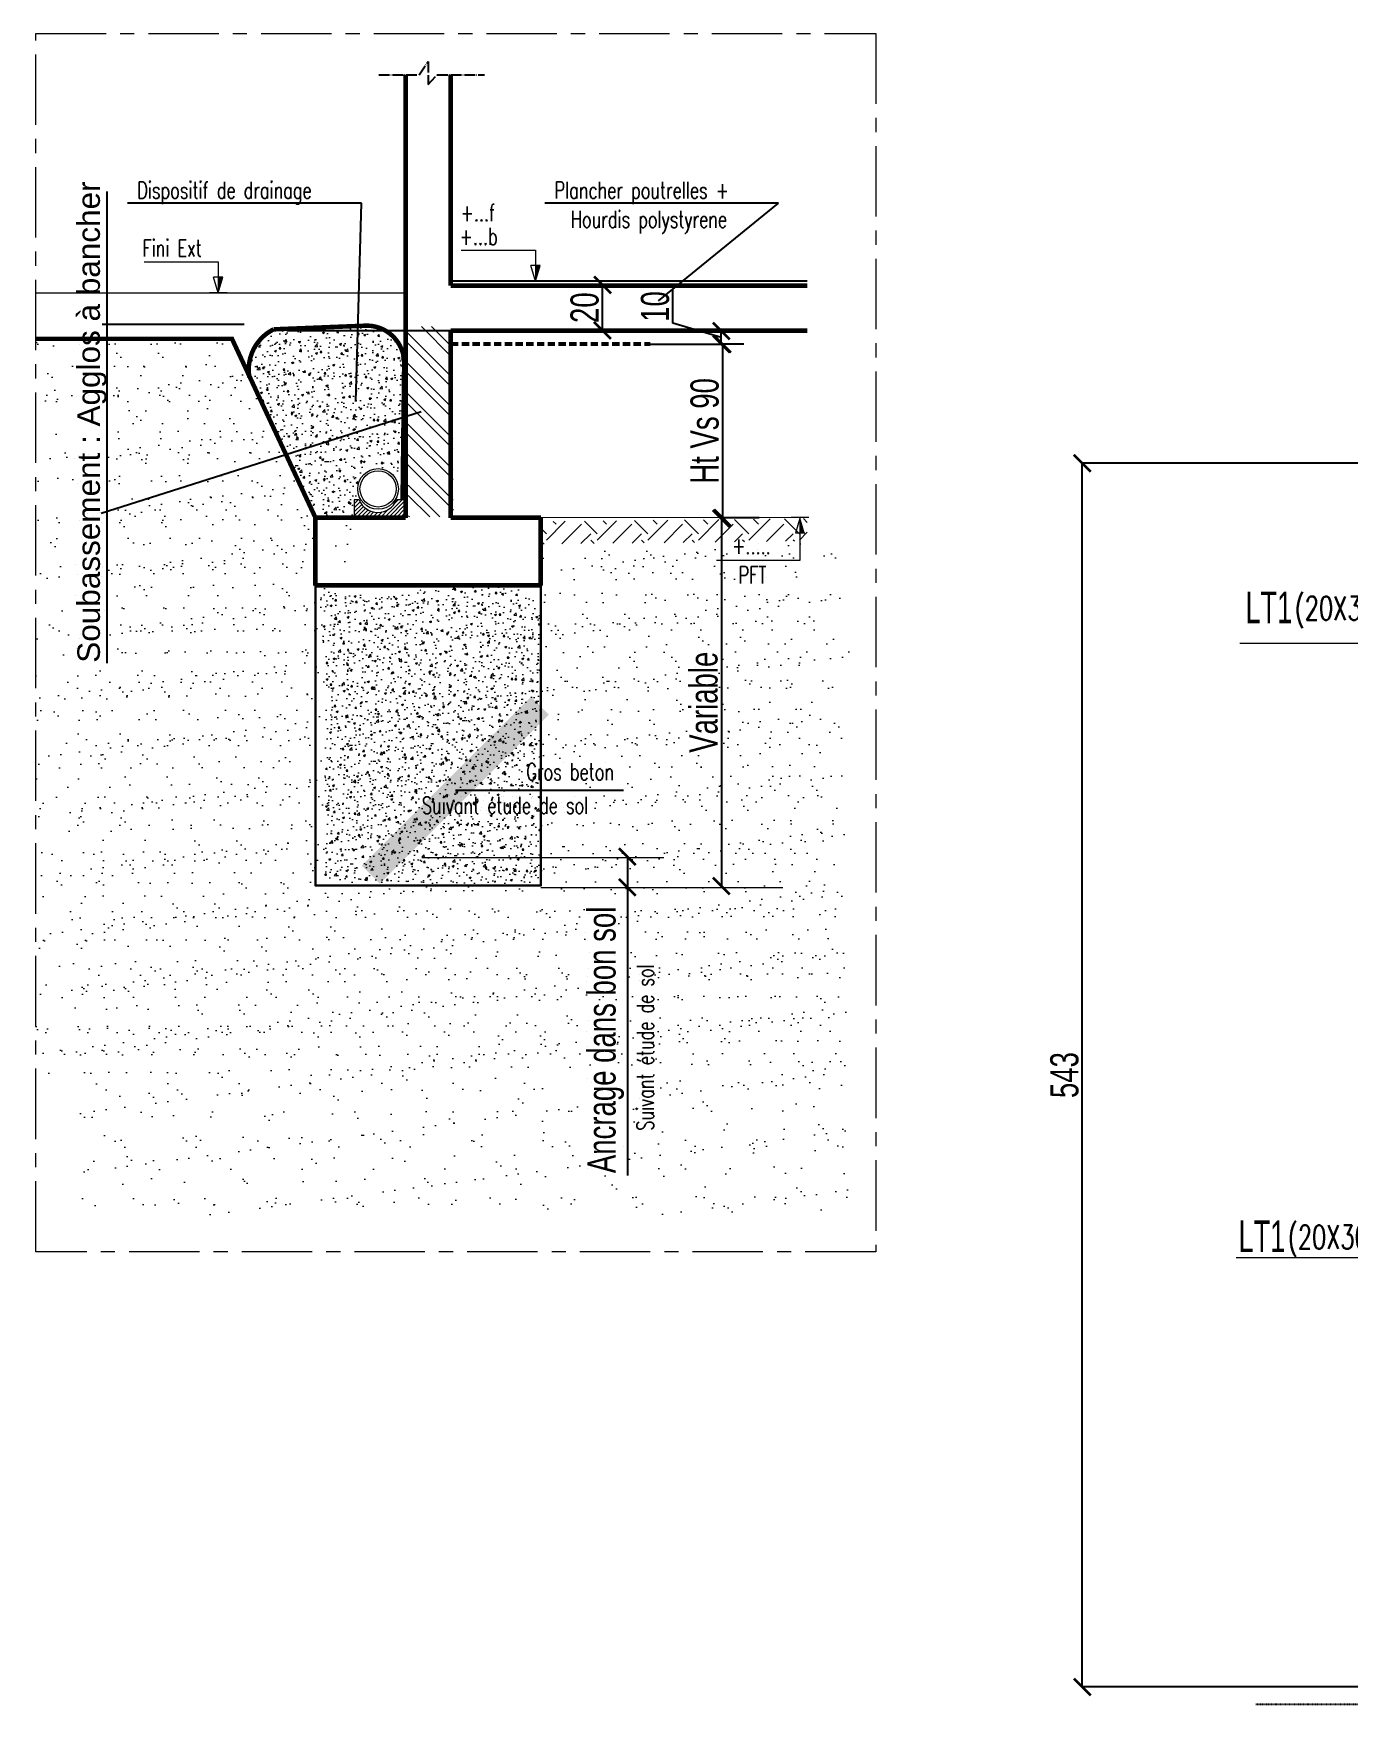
# Model space of a CAD drawing. Header units: metres. Extents: x -12536 to 12621, y -17191 to 9596.
# Drawn here: x -2876 to -2293, y -2717 to -1975 of the extents above; entities that cross this region are included whole.
import ezdxf
from ezdxf.enums import TextEntityAlignment as Align

# ---------------------------------------------------------------- set-up
doc = ezdxf.new("R2010")
doc.units = ezdxf.units.M
doc.header["$MEASUREMENT"] = 0
doc.header["$PDMODE"] = 2
doc.header["$PDSIZE"] = 0.25
for name, pattern in [('2007-10_08_CENTER', [100, 62.5, -12.5, 12.5, -12.5]), ('ACAD_ISO04W100', [30, 24, -3, 0, -3]), ('AXES', [2, 1.25, -0.25, 0.25, -0.25]), ('Cache (2)', [0.2, 0.1, -0.1]), ('CACHE2', [4.7625, 3.175, -1.5875])]:
    doc.linetypes.add(name, pattern=pattern)
for name, color, linetype in [('AXE COUPURE', 1, 'ACAD_ISO04W100'), ('B-HATCH-RELEVE', 7, 'Continuous'), ('Cotations', 7, 'Continuous')]:
    doc.layers.add(name, color=color, linetype=linetype)
for name, color, linetype, lineweight in [('B-ARMA-TEXTE', 3, 'Continuous', 18), ('B-AXE', 1, 'AXES', 13), ('B-CAC', 5, 'CACHE2', 9), ('B-COT', 1, 'Continuous', 18), ('B-DALLE', 5, 'Continuous', 25), ('B-HAC', 8, 'Continuous', 9), ('B-HACH', 8, 'Continuous', 9), ('B-TEXT-LINTEAU', 3, 'Continuous', 30), ('B-titre linteau', 7, 'Continuous', 40), ('B-TXT', 3, 'Continuous', 30), ('B-VOILE-BA', 7, 'Continuous', 60), ('COTATION', 1, 'Continuous', 18)]:
    doc.layers.add(name, color=color, linetype=linetype, lineweight=lineweight)
doc.styles.add('Arial Narrow', font='ARIALN.TTF', dxfattribs={"width": 0.5})
doc.styles.add('Arial3', font='arial.ttf', dxfattribs={"height": 0.1})
doc.styles.add('TEXTE', font='arial.ttf', dxfattribs={"width": 0.7})
doc.styles.add('TEXTE100', font='romans.shx', dxfattribs={"width": 0.7, "height": 0.3})
doc.styles.add('TEXTE25', font='romans.shx', dxfattribs={"width": 0.7, "height": 0.075})
doc.styles.add('TEXTE50', font='romans.shx', dxfattribs={"width": 0.7, "height": 0.15})
doc.dimstyles.new('COT 50', dxfattribs={"dimscale": 0.05, "dimtxt": 250, "dimasz": 150, "dimexe": 1, "dimexo": 2, "dimgap": 30, "dimtad": 1, "dimdec": 1, "dimrnd": 0.5, "dimzin": 12, "dimdsep": 46, "dimtxsty": 'TEXTE', "dimblk1": 'ARCHTICK', "dimblk2": 'ARCHTICK', "dimsah": 1, "dimcen": 0, "dimdle": 1.5, "dimclrd": 1, "dimclre": 1, "dimclrt": 3, "dimadec": 0, "dimazin": 0, "dimtfac": 1, "dimtdec": 1, "dimtmove": 0, "dimatfit": 3, "dimldrblk": 'ARCHTICK', "dimfxl": 1, "dimtolj": 1, "dimtzin": 0, "dimarcsym": 0})
doc.dimstyles.new('COT25CM', dxfattribs={"dimscale": 0.005, "dimtxt": 12.5, "dimasz": 7.5, "dimexe": 5, "dimexo": 10, "dimgap": 1.5, "dimtad": 1, "dimdec": 1, "dimlfac": 100, "dimrnd": 0.5, "dimzin": 12, "dimdsep": 46, "dimtxsty": 'TEXTE', "dimblk1": 'ARCHTICK', "dimblk2": 'ARCHTICK', "dimsah": 1, "dimcen": 0, "dimdle": 4, "dimclrd": 1, "dimclre": 1, "dimclrt": 3, "dimadec": 0, "dimazin": 0, "dimtfac": 1, "dimtdec": 1, "dimtmove": 1, "dimatfit": 3, "dimldrblk": 'ARCHTICK', "dimfxl": 1, "dimtolj": 1, "dimtzin": 0, "dimarcsym": 0})

# ---------------------------------------------------------------- blocks, each defined once
blk = doc.blocks.new('niv00')
at = {"layer": 'B-COT'}
for p, q in [((481926.262, -520782.891), (481926.92, -520782.891)), ((481926.92, -520782.891), (481926.92, -520783.165)), ((481926.92, -520783.165), (481926.879, -520783.028)), ((481926.962, -520783.028), (481926.879, -520783.028)), ((481926.92, -520783.165), (481926.962, -520783.028)), ((481926.999, -520783.165), (481926.842, -520783.165))]:
    blk.add_line(p, q, dxfattribs=at)
blk.add_solid([(481926.962, -520783.028), (481926.92, -520783.028), (481926.92, -520783.165)], dxfattribs=at)
blk = doc.blocks.new('_ArchTick')
at = {"color": 0, "linetype": 'ByBlock', "const_width": 0.15}
blk.add_lwpolyline([(-0.5, -0.5), (0.5, 0.5)], dxfattribs=at)
blk = doc.blocks.new('REREHY')
at = {"layer": 'AXE COUPURE', "ltscale": 2}
for p, q in [((2402.8, 4406.6), (2582.4, 4406.6)), ((2661.4, 4406.6), (2872.6, 4406.6))]:
    blk.add_line(p, q, dxfattribs=at)
blk.add_lwpolyline([(2582.4, 4406.6), (2622.4, 4466), (2622.4, 4364.2), (2661.4, 4406.6)], dxfattribs=at)
blk = doc.blocks.new('ET44Y')
at = {"layer": 'B-COT'}
for p, q in [((63420.1, 22255.2), (63341.3, 22255.2)), ((63380.7, 22257), (63359.9, 22186.6)), ((63380.7, 22066.4), (63380.7, 22246.6)), ((63401.5, 22186.6), (63359.9, 22186.6)), ((63009.2, 22066.4), (63380.7, 22066.4))]:
    blk.add_line(p, q, dxfattribs=at)
blk.add_solid([(63401.5, 22186.6), (63380.7, 22186.6), (63380.7, 22257)], dxfattribs=at)
blk = doc.blocks.new('rezgrtgr')
at = {"layer": 'B-COT'}
h = blk.add_hatch(dxfattribs=at)
h.set_pattern_fill('ANSI31', color=256, scale=100, style=0)
h.set_pattern_definition([(45, (2527790.318, 1903842.406), (-8.838834765, 8.838834765), [])])
h.paths.add_polyline_path([(68600.1, 22059.9), (68560.2, 22059.9, -0.664786), (68393.9, 22059.9), (68372.5, 22059.9), (68372.5, 21980.9), (68600.1, 21980.9)])
for p, q in [((68393.9, 22059.9, 0), (68372.5, 22059.9, 0)), ((68372.5, 22059.9, 0), (68372.5, 21980.9, 0)), ((68600.1, 22059.9, 0), (68560.2, 22059.9, 0))]:
    blk.add_line(p, q, dxfattribs=at)
for radius in [90.2, 80.2]:
    blk.add_circle((68477.8, 22108.6, 0), radius, dxfattribs=at)
blk.add_arc((68477, 22094.8, 0), 90.2, 202.76916, 337.23084, dxfattribs=at)
blk = doc.blocks.new('*D1915')
at = {"layer": 'B-HATCH-RELEVE', "color": 1, "lineweight": -2, "transparency": 16777216}
for p, q in [((-2561.15, -2113.01), (-2570.66, -2113.01)), ((-2570.61, -2112.93), (-2570.61, -2190.14)), ((-2554.4, -2190.07), (-2570.66, -2190.07))]:
    blk.add_line(p, q, dxfattribs=at)
at = {"layer": 'Defpoints', "color": 0, "transparency": 16777216}
for p in [(-2561.05, -2113.01, 0), (-2570.61, -2190.07), (-2554.3, -2190.07, 0)]:
    blk.add_point(p, dxfattribs=at)
at = {"layer": 'B-HATCH-RELEVE', "color": 1, "lineweight": -2, "transparency": 16777216, "xscale": 7.5, "yscale": 7.5, "zscale": 7.5}
for p, rotation in [((-2570.61, -2113.01), 90), ((-2570.61, -2190.07), 270)]:
    blk.add_blockref('_ArchTick', p, dxfattribs=dict(at, rotation=rotation))
at = {"layer": 'B-HATCH-RELEVE', "color": 3, "transparency": 16777216, "insert": (-2578.49, -2151.54), "char_height": 12.5, "attachment_point": 5, "rotation": 90, "style": 'TEXTE'}
blk.add_mtext('\\A1;Ht Vs 90', dxfattribs=at)
blk = doc.blocks.new('*D1922')
at = {"layer": 'B-HATCH-RELEVE', "color": 1, "lineweight": -2, "transparency": 16777216}
for p, q in [((-2191.77, -2165.86), (-2411.03, -2165.86)), ((-2410.98, -2708.94), (-2410.98, -2165.78)), ((-2191.77, -2708.87), (-2411.03, -2708.87))]:
    blk.add_line(p, q, dxfattribs=at)
at = {"layer": 'Defpoints', "color": 0, "transparency": 16777216}
for p in [(-2410.98, -2165.86), (-2191.67, -2165.86), (-2191.67, -2708.87)]:
    blk.add_point(p, dxfattribs=at)
at = {"layer": 'B-HATCH-RELEVE', "color": 1, "lineweight": -2, "transparency": 16777216, "xscale": 7.5, "yscale": 7.5, "zscale": 7.5}
for p, rotation in [((-2410.98, -2165.86), 90), ((-2410.98, -2708.87), 270)]:
    blk.add_blockref('_ArchTick', p, dxfattribs=dict(at, rotation=rotation))
at = {"layer": 'B-HATCH-RELEVE', "color": 3, "transparency": 16777216, "insert": (-2418.87, -2437.36), "char_height": 12.5, "attachment_point": 5, "rotation": 90, "style": 'TEXTE'}
blk.add_mtext('\\A1;543', dxfattribs=at)
blk = doc.blocks.new('*D1909')
at = {"layer": 'B-HATCH-RELEVE', "color": 1, "lineweight": -2, "transparency": 16777216}
for p, q in [((-2623.96, -2086.78), (-2623.91, -2086.78)), ((-2623.86, -2107.03), (-2623.86, -2086.7)), ((-2763.97, -2106.95), (-2623.81, -2106.95))]:
    blk.add_line(p, q, dxfattribs=at)
at = {"layer": 'Defpoints', "color": 0, "transparency": 16777216}
for p in [(-2623.86, -2086.78), (-2623.86, -2086.78), (-2764.07, -2106.95)]:
    blk.add_point(p, dxfattribs=at)
at = {"layer": 'B-HATCH-RELEVE', "color": 1, "lineweight": -2, "transparency": 16777216, "xscale": 7.5, "yscale": 7.5, "zscale": 7.5}
for p, rotation in [((-2623.86, -2086.78), 90), ((-2623.86, -2106.95), 270)]:
    blk.add_blockref('_ArchTick', p, dxfattribs=dict(at, rotation=rotation))
at = {"layer": 'B-HATCH-RELEVE', "color": 3, "transparency": 16777216, "insert": (-2631.74, -2096.86), "char_height": 12.5, "attachment_point": 5, "rotation": 90, "style": 'TEXTE'}
blk.add_mtext('\\A1;20', dxfattribs=at)
blk = doc.blocks.new('*D1910')
at = {"layer": 'B-HATCH-RELEVE', "color": 1, "lineweight": -2, "transparency": 16777216}
for p, q in [((-2592.59, -2103.68), (-2592.59, -2089)), ((-2571.15, -2110.11), (-2592.59, -2103.68)), ((-2602.98, -2113.01), (-2571.1, -2113.01)), ((-2571.25, -2107.22), (-2571.2, -2107.22)), ((-2571.15, -2113.09), (-2571.15, -2107.14))]:
    blk.add_line(p, q, dxfattribs=at)
at = {"layer": 'Defpoints', "color": 0, "transparency": 16777216}
for p in [(-2603.08, -2113.01), (-2571.15, -2107.22), (-2571.15, -2107.22)]:
    blk.add_point(p, dxfattribs=at)
at = {"layer": 'B-HATCH-RELEVE', "color": 1, "lineweight": -2, "transparency": 16777216, "xscale": 7.5, "yscale": 7.5, "zscale": 7.5}
for p, rotation in [((-2571.15, -2107.22), 90), ((-2571.15, -2113.01), 270)]:
    blk.add_blockref('_ArchTick', p, dxfattribs=dict(at, rotation=rotation))
at = {"layer": 'B-HATCH-RELEVE', "color": 3, "transparency": 16777216, "insert": (-2600.48, -2096.34), "char_height": 12.5, "attachment_point": 5, "rotation": 90, "style": 'TEXTE'}
blk.add_mtext('\\A1;10', dxfattribs=at)
blk = doc.blocks.new('*D1911')
at = {"layer": 'B-HATCH-RELEVE', "color": 1, "linetype": 'ByBlock', "lineweight": -2, "transparency": 16777216}
for p, q in [((-2571.13, -2190.43), (-2571.18, -2190.43)), ((-2571.13, -2190.35), (-2571.13, -2353.52)), ((-2571.13, -2353.45), (-2571.18, -2353.45))]:
    blk.add_line(p, q, dxfattribs=at)
at = {"layer": 'Defpoints', "color": 0, "transparency": 16777216}
for p in [(-2571, -2190.43), (-2571.13, -2353.45), (-2571, -2353.45)]:
    blk.add_point(p, dxfattribs=at)
at = {"layer": 'B-HATCH-RELEVE', "color": 1, "lineweight": -2, "transparency": 16777216, "xscale": 7.5, "yscale": 7.5, "zscale": 7.5}
for p, rotation in [((-2571.13, -2190.43), 90), ((-2571.13, -2353.45), 270)]:
    blk.add_blockref('_ArchTick', p, dxfattribs=dict(at, rotation=rotation))
at = {"layer": 'B-HATCH-RELEVE', "color": 3, "transparency": 16777216, "insert": (-2578.98, -2271.94), "char_height": 12.5, "attachment_point": 5, "rotation": 90, "style": 'TEXTE'}
blk.add_mtext('\\A1;Variable', dxfattribs=at)
blk = doc.blocks.new('*D1946')
at = {"layer": 'B-TXT', "color": 1, "linetype": 'ByBlock', "lineweight": -2, "transparency": 16777216}
for p, q in [((-2612.82, -2340.45), (-2612.88, -2340.45)), ((-2612.83, -2340.38), (-2612.83, -2354.05)), ((-2612.82, -2354.05), (-2612.88, -2354.05)), ((-2612.83, -2354.05), (-2612.83, -2481.94))]:
    blk.add_line(p, q, dxfattribs=at)
at = {"layer": 'Defpoints', "color": 0, "transparency": 16777216}
for p in [(-2612.69, -2340.45), (-2612.83, -2354.05), (-2612.69, -2354.05)]:
    blk.add_point(p, dxfattribs=at)
at = {"layer": 'B-TXT', "color": 1, "lineweight": -2, "transparency": 16777216, "xscale": 7.5, "yscale": 7.5, "zscale": 7.5}
for p, rotation in [((-2612.83, -2340.45), 90), ((-2612.83, -2354.05), 270)]:
    blk.add_blockref('_ArchTick', p, dxfattribs=dict(at, rotation=rotation))
at = {"layer": 'B-TXT', "color": 3, "transparency": 16777216, "insert": (-2622.42, -2421.75), "char_height": 12.5, "attachment_point": 5, "rotation": 90, "style": 'TEXTE'}
blk.add_mtext('\\A1;Ancrage dans bon sol', dxfattribs=at)

msp = doc.modelspace()

# ---------------------------------------------------------------- hatches: boundary and pattern name
at = {"layer": 'B-HAC'}
h = msp.add_hatch(dxfattribs=at)
h.set_pattern_fill('ANSI32', color=1, angle=-90)
h.set_pattern_definition([(315, (89394.155, 60818.097), (6.7351921, 6.7351921), []), (315, (89394.155, 60813.607), (6.7351921, 6.7351921), [])])
h.paths.add_polyline_path([(-2690.752, -2105.376), (-2710.751, -2105.105), (-2709.994, -2189.695), (-2689.994, -2189.695)])
at = {"layer": 'B-HACH'}
h = msp.add_hatch(dxfattribs=at)
h.set_pattern_fill('AR-CONC', color=256, scale=0.05)
h.set_pattern_definition([(50, (-3431.161, -2451.7755), (9.10923, -0.796954), [0.9525, -10.4775]), (355, (-3431.161, -2451.7755), (-1.76217, 9.55284), [0.762, -8.38203]), (100.4514, (-3430.402, -2451.842), (7.34706, 8.75589), [0.8095, -8.90451]), (46.1842, (-3431.161, -2449.236), (13.55395, -2.10212), [1.42875, -15.71625]), (96.6356, (-3430.031, -2449.411), (11.8702, 12.3713), [1.21425, -13.35678]), (351.1842, (-3431.161, -2449.236), (11.8702, 12.3713), [1.143, -12.57299]), (21, (-3429.891, -2449.8705), (7.58072, -5.11326), [0.9525, -10.4775]), (326, (-3429.891, -2449.8705), (3.0901, 9.2094), [0.762, -8.382]), (71.4514, (-3429.259, -2450.297), (10.67082, 4.09614), [0.8095, -8.9045]), (37.5, (-3431.1608, -2451.7755), (0.15443, 4.227752), [0, -8.2804, 0, -8.509, 0, -8.41375]), (7.5, (-3431.161, -2451.7755), (3.340983, 5.00903), [0, -4.8514, 0, -8.0899, 0, -3.20675]), (327.5, (-3433.993, -2451.7755), (6.77953, -0.286437), [0, -3.175, 0, -9.906, 0, -13.1445]), (317.5, (-3435.263, -2451.7755), (7.40646, 1.271325), [0, -4.1275, 0, -6.5786, 0, -9.3345])])
h.paths.add_polyline_path([(-2733.961, -2190.065), (-2733.961, -2182.163), (-2731.823, -2182.163), (-2733.243, -2176.123), (-2730.968, -2172.327), (-2729.14, -2165.527), (-2722.139, -2168.363), (-2715.179, -2170.426), (-2713.486, -2170.928), (-2712.012, -2119.036), (-2716.387, -2110.02), (-2726.639, -2104.935), (-2769.268, -2107.276), (-2774.86, -2110.105), (-2780.071, -2118.921), (-2780.071, -2127.061), (-2751.199, -2190.065)])
h = msp.add_hatch(dxfattribs=at)
h.set_pattern_fill('AR-SAND', color=256, scale=0.4)
h.set_pattern_definition([(37.5, (-9571.21, -4388.154), (-0.640013, 19.57653), [0, -15.4432, 0, -17.272, 0, -16.51]), (7.5, (-9571.21, -4388.154), (17.98093, 28.673), [0, -8.3312, 0, -13.9192, 0, -5.334]), (327.5, (-9583.707, -4388.154), (31.639695, 0.057487), [0, -5.08, 0, -18.288, 0, -23.876]), (317.5, (-9583.707, -4388.154), (30.54226, 8.91717), [0, -2.54, 0, -11.9888, 0, -13.716])])
h.paths.add_polyline_path([(-2725.173, -2220.065), (-2725.173, -2261.414), (-2675.173, -2261.414), (-2675.173, -2220.065), (-2651.199, -2220.065), (-2651.199, -2201.439), (-2532.997, -2201.439), (-2516.753, -2437.288), (-2875.339, -2437.288), (-2875.339, -2110.711), (-2788.236, -2110.711), (-2751.199, -2190.065), (-2751.199, -2220.065)])
h = msp.add_hatch(dxfattribs=at)
h.set_pattern_fill('AR-SAND', color=256, scale=0.4)
h.set_pattern_definition([(37.5, (-9552.608, -4388.154), (-0.640013, 19.57653), [0, -15.4432, 0, -17.272, 0, -16.51]), (7.5, (-9552.608, -4388.154), (17.98093, 28.673), [0, -8.3312, 0, -13.9192, 0, -5.334]), (327.5, (-9565.104, -4388.154), (31.639695, 0.057487), [0, -5.08, 0, -18.288, 0, -23.876]), (317.5, (-9565.104, -4388.154), (30.54226, 8.91717), [0, -2.54, 0, -11.9888, 0, -13.716])])
h.paths.add_polyline_path([(-2706.57, -2220.065), (-2706.57, -2261.414), (-2656.57, -2261.414), (-2656.57, -2220.065), (-2632.596, -2220.065), (-2632.596, -2201.439), (-2514.395, -2201.439), (-2514.628, -2499.711), (-2856.97, -2499.711), (-2856.736, -2110.711), (-2769.633, -2110.711), (-2732.596, -2190.065), (-2732.596, -2220.065)])
at = {"layer": 'B-HACH', "linetype": 'Cache (2)'}
h = msp.add_hatch(dxfattribs=at)
h.set_pattern_fill('EARTH', color=256, scale=2.5, angle=45, style=0)
h.set_pattern_definition([(45, (5913.424, 26101.864), (2e-15, 22.45064), [15.875, -15.875]), (45, (5909.214, 26106.074), (2e-15, 22.45064), [15.875, -15.875]), (45, (5905.005, 26110.283), (2e-15, 22.45064), [15.875, -15.875]), (135, (5905.005, 26113.09), (-22.45064, 2e-15), [15.875, -15.875]), (135, (5909.214, 26117.299), (-22.45064, 2e-15), [15.875, -15.875]), (135, (5913.424, 26121.509), (-22.45064, 2e-15), [15.875, -15.875])])
h.paths.add_polyline_path([(-2524.201, -2207.249), (-2524.201, -2197.749), (-2514.693, -2197.749), (-2514.693, -2207.249)], flags=9)
h.paths.add_polyline_path([(-2532.997, -2200.43), (-2532.997, -2190.43), (-2651.199, -2191.756), (-2651.199, -2201.757)])
at = {"layer": 'B-HACH'}
h = msp.add_hatch(dxfattribs=at)
h.set_pattern_fill('AR-CONC', color=256, scale=0.05)
h.set_pattern_definition([(50, (-3370.008, -2566.7364), (9.10923, -0.796954), [0.9525, -10.4775]), (355, (-3370.008, -2566.736), (-1.76217, 9.55284), [0.762, -8.38203]), (100.4514, (-3369.249, -2566.803), (7.34706, 8.75589), [0.8095, -8.90451]), (46.1842, (-3370.008, -2564.196), (13.55395, -2.10212), [1.42875, -15.71625]), (96.6356, (-3368.878, -2564.372), (11.8702, 12.3713), [1.21425, -13.35678]), (351.1842, (-3370.008, -2564.196), (11.8702, 12.3713), [1.143, -12.57299]), (21, (-3368.738, -2564.8314), (7.58072, -5.11326), [0.9525, -10.4775]), (326, (-3368.738, -2564.831), (3.0901, 9.2094), [0.762, -8.382]), (71.4514, (-3368.106, -2565.2575), (10.67082, 4.09614), [0.8095, -8.9045]), (37.5, (-3370.0078, -2566.7364), (0.15443, 4.227752), [0, -8.2804, 0, -8.509, 0, -8.41375]), (7.5, (-3370.0078, -2566.7364), (3.340983, 5.00903), [0, -4.8514, 0, -8.0899, 0, -3.20675]), (327.5, (-3372.84, -2566.7364), (6.77953, -0.286437), [0, -3.175, 0, -9.906, 0, -13.1445]), (317.5, (-3374.11, -2566.7364), (7.40646, 1.271325), [0, -4.1275, 0, -6.5786, 0, -9.3345])])
h.paths.add_polyline_path([(-2652.739, -2352.594), (-2651.371, -2340.758), (-2651.21, -2330.824), (-2652.359, -2323.886), (-2650.083, -2320.09), (-2651.371, -2310.425), (-2651.672, -2295.259), (-2654.026, -2285.387), (-2652.333, -2285.888), (-2650.859, -2233.997), (-2655.234, -2224.981), (-2665.486, -2219.896), (-2708.115, -2222.237), (-2713.707, -2225.066), (-2749.798, -2223.307), (-2746.761, -2258.639), (-2747.143, -2351.066)])

# ---------------------------------------------------------------- linework, layer by layer
for p, q in [((-2843.82, -2045.308), (-2843.82, -2254.563)), ((-2782.818, -2104.307), (-2845.819, -2104.307)), ((-2704.367, -2143.054), (-2846.232, -2188.183))]:
    msp.add_line(p, q)
at = {"color": 3, "linetype": 'Cache (2)'}
msp.add_line((-2285.69, -2716.68), (-2333.969, -2716.68), dxfattribs=at)
at = {"layer": 'B-AXE', "linetype": '2007-10_08_CENTER', "ltscale": 0.5}
msp.add_lwpolyline([(-2875.339, -1975.178), (-2502.654, -1975.178), (-2502.654, -2515.752), (-2875.339, -2515.752)], close=True, dxfattribs=at)
at = {"layer": 'B-CAC', "ltscale": 150}
msp.add_line((-2711.46, -2090.49, 0), (-2875.339, -2090.49, 0), dxfattribs=at)
at = {"layer": 'B-COT', "color": 0, "linetype": 'CACHE2', "lineweight": 53}
msp.add_line((-2690.994, -2112.897), (-2602.64, -2112.897), dxfattribs=at)
at = {"layer": 'B-COT'}
for p, q in [((-2733.961, -2190.065, 0), (-2711.199, -2190.065, 0)), ((-2341.15, -2245.667), (-2261.417, -2245.667)), ((-2704.062, -2340.846), (-2596.687, -2340.846)), ((-2651.176, -2354.115), (-2543.801, -2354.115)), ((-2342.709, -2518.256), (-2262.976, -2518.256))]:
    msp.add_line(p, q, dxfattribs=at)
at = {"layer": 'B-COT', "color": 0, "lineweight": 30, "elevation": 0}
msp.add_lwpolyline([(-2751.199, -2220.065), (-2651.185, -2220.065), (-2651.185, -2353.293), (-2751.199, -2353.293)], close=True, dxfattribs=at)
at = {"layer": 'B-DALLE'}
msp.add_line((-2532.997, -2085.066, 0), (-2691.199, -2085.066, 0), dxfattribs=at)
at = {"layer": 'B-HACH', "linetype": 'Cache (2)'}
msp.add_line((-2710.199, -2107.065, 0), (-2709.199, -2107.065, 0), dxfattribs=at)
at = {"layer": 'B-HACH'}
msp.add_line((-2532.997, -2190.015, 0), (-2651.199, -2190.065, 0), dxfattribs=at)
at = {"layer": 'B-HACH', "const_width": 2, "elevation": 0}
msp.add_lwpolyline([(-2712.557, -2182.163), (-2711.838, -2121.319, 0.4272246), (-2729.288, -2104.86), (-2769.782, -2106.48, 0.332706), (-2780.505, -2127.824)], format="xyb", dxfattribs=at)
msp.add_lwpolyline([(-2751.199, -2190.065), (-2788.236, -2110.711), (-2875.339, -2110.711)], dxfattribs=at)
at = {"layer": 'B-VOILE-BA'}
for p, q in [((-2711.199, -1993.589, 0), (-2711.199, -2087.065, 0)), ((-2691.199, -2087.065, 0), (-2691.199, -1993.589, 0)), ((-2711.199, -2087.065, 0), (-2711.199, -2190.065, 0)), ((-2691.199, -2087.065, 0), (-2532.997, -2087.065, 0)), ((-2691.199, -2190.065, 0), (-2691.199, -2107.065, 0)), ((-2691.199, -2107.065, 0), (-2532.997, -2107.065, 0)), ((-2751.199, -2220.065, 0), (-2751.199, -2190.065, 0)), ((-2711.199, -2190.065, 0), (-2751.199, -2190.065, 0)), ((-2651.199, -2190.065, 0), (-2691.199, -2190.065, 0)), ((-2651.199, -2220.065, 0), (-2651.199, -2190.065, 0)), ((-2651.199, -2220.065, 0), (-2751.199, -2220.065, 0))]:
    msp.add_line(p, q, dxfattribs=at)

# ---------------------------------------------------------------- block references
at = {"layer": 'B-ARMA-TEXTE', "xscale": 0.1, "yscale": 0.1, "zscale": 0.1}
msp.add_blockref('ET44Y', (-8874.251, -4415.545, 0), dxfattribs=at)
at = {"layer": 'B-HACH', "xscale": 0.1, "yscale": 0.1, "zscale": 0.1}
for name, p in [('REREHY', (-2963.442, -2434.253, 0)), ('rezgrtgr', (-9571.21, -4388.154))]:
    msp.add_blockref(name, p, dxfattribs=at)
at = {"layer": 'COTATION', "xscale": 50, "yscale": 50, "zscale": 50}
for p in [(-24098999.645, 26037073.202, 0), (-24099140.372, 26037068.005, 0)]:
    msp.add_blockref('niv00', p, dxfattribs=at)

# ---------------------------------------------------------------- texts
at = {"layer": 'B-TEXT-LINTEAU', "style": 'TEXTE100', "width": 0.7}
for p in [(-2316.694, -2235.501, -23.81), (-2319.763, -2514.536, -23.81)]:
    msp.add_text('(20X30ht)', height=10.5, dxfattribs=at).set_placement(p)
at = {"layer": 'B-titre linteau', "style": 'Arial Narrow', "width": 0.75}
for p in [(-2338.584, -2236.853, -23.81), (-2341.653, -2515.888, -23.81)]:
    msp.add_text('LT1', height=14, dxfattribs=at).set_placement(p)
at = {"layer": 'B-TXT', "width": 0.7}
for s, rotation, style, p in [('Dispositif de drainage', 359.999999, 'TEXTE50', (-2830.285, -2048.478, 0)), ('Plancher poutrelles + ', 359.999999, 'TEXTE50', (-2645.136, -2048.478, 0)), ('+...f', 0.000001, 'TEXTE25', (-2686.761, -2058.416, 0)), ('Hourdis polystyrene', 359.999999, 'TEXTE50', (-2637.886, -2061.403, 0)), ('Fini Ext', 359.999999, 'TEXTE50', (-2827.934, -2074.193, 0)), ('+...b', 0.000001, 'TEXTE25', (-2687.206, -2068.996, 0)), ('+.....', 0.000001, 'TEXTE25', (-2566.288, -2206.156, 0)), ('PFT', 0.000001, 'TEXTE25', (-2563.468, -2219.202, 0))]:
    msp.add_text(s, height=7.5, rotation=rotation, dxfattribs=dict(at, style=style)).set_placement(p)
at = {"layer": 'B-TXT', "style": 'TEXTE50', "width": 0.7}
for s, rotation, p in [('Gros beton', 0.000001, (-2638.18, -2306.513, 0)), ('Suivant étude de sol', 0.000001, (-2667.075, -2321.436, 0)), ('Suivant étude de sol', 90.000001, (-2601.14, -2425.119, 0))]:
    msp.add_text(s, height=7.5, rotation=rotation, dxfattribs=at).set_placement(p, align=Align.CENTER)
at = {"layer": 'Cotations', "color": 7, "style": 'Arial3'}
msp.add_text('Soubassement : Agglos à bancher', height=10, rotation=90, dxfattribs=at).set_placement((-2846.845, -2254.401))

# ---------------------------------------------------------------- dimensions: what is measured, and where the dimension line sits
at = {"layer": 'B-HATCH-RELEVE'}
for base, p1, p2, text, picture, middle in [((-2623.856, -2086.775), (-2764.071, -2106.951), (-2623.856, -2086.775), '20', '*D1909', (-2631.739, -2096.863)), ((-2571.147, -2107.215), (-2603.08, -2113.011), (-2571.147, -2107.215), '10', '*D1910', (-2600.476, -2102.179))]:
    dim = msp.add_linear_dim(base=base, p1=p1, p2=p2, angle=90, text=text, dimstyle='COT 50', override={"dimtmove": 1}, dxfattribs=at)
    dim.commit()
    dim.dimension.update_dxf_attribs({"geometry": picture, "text_midpoint": middle})
dim = msp.add_linear_dim(base=(-2570.611, -2190.068), p1=(-2561.048, -2113.007, 0), p2=(-2554.304, -2190.068, 0), angle=90, text='Ht Vs 90', dimstyle='COT 50', dxfattribs=at)
dim.commit()
dim.dimension.update_dxf_attribs({"geometry": '*D1915', "text_midpoint": (-2578.493, -2151.538)})
dim = msp.add_linear_dim(base=(-2410.981, -2165.858), p1=(-2191.672, -2708.865), p2=(-2191.672, -2165.858), angle=90, dimstyle='COT 50', dxfattribs=at)
dim.commit()
dim.dimension.update_dxf_attribs({"geometry": '*D1922', "text_midpoint": (-2418.867, -2437.362)})
dim = msp.add_aligned_dim(p1=(-2570.995, -2190.43), p2=(-2570.995, -2353.448), distance=-0.137, text='Variable', dimstyle='COT 50', override={"dimfxl": 0.1, "dimfxlon": 1, "dimarcsym": 2}, dxfattribs=at)
dim.commit()
dim.dimension.update_dxf_attribs({"geometry": '*D1911', "text_midpoint": (-2578.985, -2271.939)})
at = {"layer": 'B-TXT'}
dim = msp.add_aligned_dim(p1=(-2612.692, -2340.452), p2=(-2612.692, -2354.053), distance=-0.137, text='Ancrage dans bon sol', dimstyle='COT 50', override={"dimfxl": 0.1, "dimfxlon": 1, "dimarcsym": 2}, dxfattribs=at)
dim.commit()
dim.dimension.update_dxf_attribs({"geometry": '*D1946', "text_midpoint": (-2622.417, -2421.746)})

# ---------------------------------------------------------------- leaders
at = {"layer": 'B-COT'}
for points in [[(-2733.266, -2138.489, 0), (-2730.846, -2050.461, 0), (-2834.549, -2050.461, 0)], [(-2598.954, -2093.822, 0), (-2545.697, -2050.461, 0), (-2649.4, -2050.461, 0)]]:
    msp.add_leader(points, dimstyle='COT25CM', dxfattribs=at)
msp.add_leader([(-2689.147, -2310.99), (-2643.299, -2310.99), (-2614.583, -2310.99)], dimstyle='COT25CM', override={"dimasz": 15000}, dxfattribs=at)

doc.saveas('drawing.dxf')
